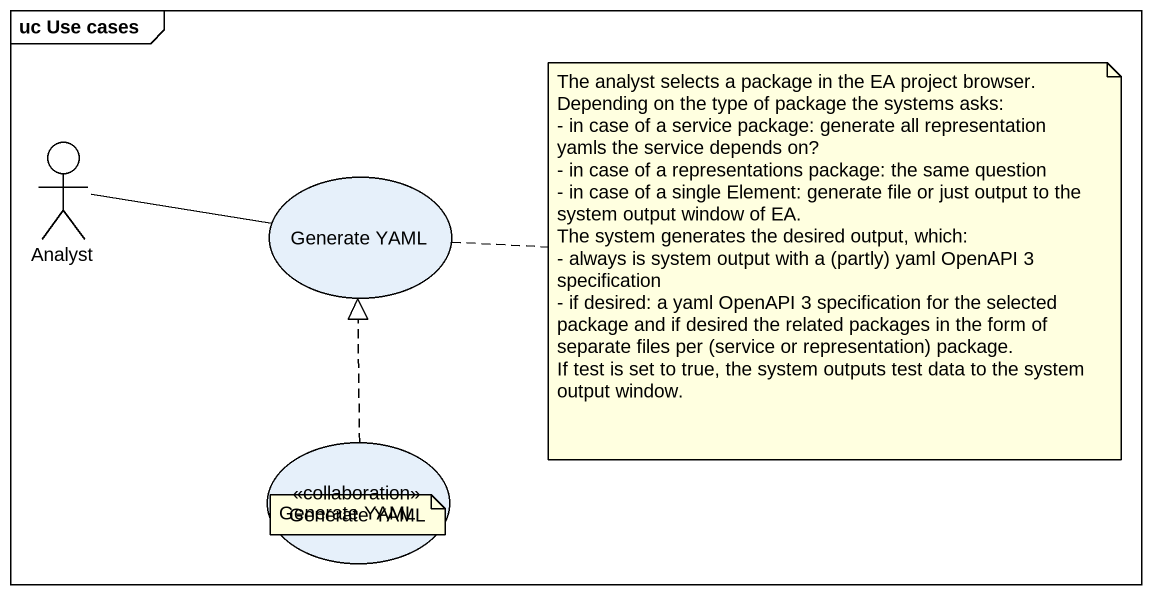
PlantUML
@startuml
mainframe uc Use cases
actor Analyst
usecase "Generate YAML" as Generate_YAML
usecase "Generate YAML" as Generate_YAML_2 <<collaboration>>
Analyst -right- Generate_YAML
Generate_YAML_2 .up.|> Generate_YAML
note right of Generate_YAML
  The analyst selects a package in the EA project browser.
  Depending on the type of package the systems asks:
  - in case of a service package: generate all representation yamls the service depends on?
  - in case of a representations package: the same question
  - in case of a single Element: generate file or just output to the system output window of EA.
  The system generates the desired output, which:
  - always is system output with a (partly) yaml OpenAPI 3 specification
  - if desired: a yaml OpenAPI 3 specification for the selected package and if desired the related packages in the form of separate files per (service or representation) package.
  If test is set to true, the system outputs test data to the system output window.
end note
note as N2
  Generate YAML
end note
@enduml
